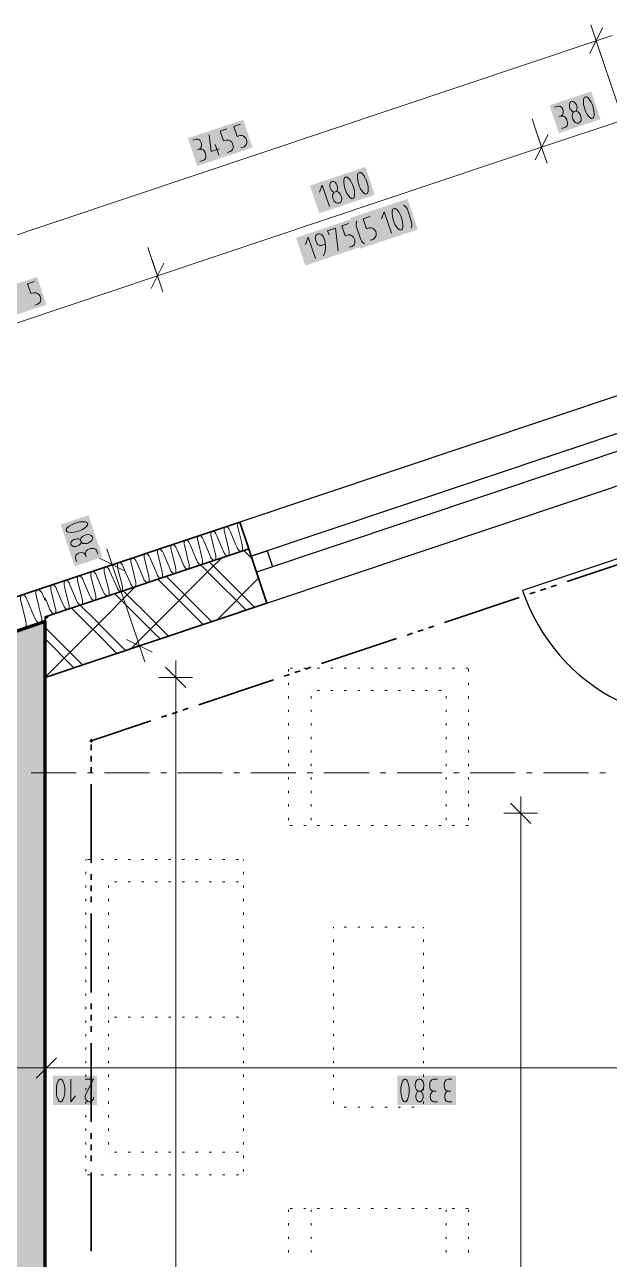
# Model space of a CAD drawing. Header units: millimetres. Extents: x 0 to 594, y 0 to 420.
# Drawn here: x 235.1 to 258.9, y 295.3 to 345.5 of the extents above; entities that cross this region are included whole.
import ezdxf

# ---------------------------------------------------------------- set-up
doc = ezdxf.new("R2010")
doc.units = ezdxf.units.MM
doc.header["$LTSCALE"] = 8
for name, color, linetype in [('PDF_Dvere', 7, 'Continuous'), ('PDF_Koty delkove', 7, 'Continuous'), ('PDF_Nabytek', 7, 'Continuous'), ('PDF_Okna', 7, 'Continuous'), ('PDF_Osy hlavni', 7, 'Continuous'), ('PDF_Pozarni useky', 7, 'Continuous'), ('PDF_Steny obvodove nosne', 7, 'Continuous'), ('PDF_Steny sendvic', 7, 'Continuous'), ('PDF_Zatepleni', 7, 'Continuous')]:
    doc.layers.add(name, color=color, linetype=linetype)

msp = doc.modelspace()

# ---------------------------------------------------------------- linework, layer by layer
at = {"layer": 'PDF_Dvere', "lineweight": 25}
msp.add_lwpolyline([(262.755, 325.01), (255.373, 322.539, 0.414214), (265.226, 317.628)], format="xyb", dxfattribs=at)
at = {"layer": 'PDF_Koty delkove', "lineweight": 18}
for points in [[(258.15, 345.548), (258.369, 344.897), (258.587, 344.245)], [(258.629, 345.418), (258.109, 344.375)], [(259.02, 345.115), (258.369, 344.897), (259.241, 342.291)], [(258.369, 344.897), (228.355, 334.85)], [(258.255, 342.142), (258.197, 342.316), (258.157, 342.398), (258.1, 342.492), (258.036, 342.567), (257.97, 342.61), (257.942, 342.616), (257.896, 342.6), (257.877, 342.578), (257.851, 342.505), (257.845, 342.406), (257.855, 342.297), (257.872, 342.207), (257.93, 342.033), (257.971, 341.95), (258.029, 341.857), (258.093, 341.781), (258.158, 341.739)], [(256.666, 342.189), (256.806, 342.235), (256.857, 342.237), (256.913, 342.223), (256.951, 342.187), (257.003, 342.109), (257.022, 342.051), (257.028, 341.956), (257.001, 341.882), (256.941, 341.83), (256.849, 341.799)], [(257.545, 342.032), (257.563, 342.055), (257.583, 342.11), (257.587, 342.175), (257.579, 342.237), (257.559, 342.295), (257.528, 342.349), (257.486, 342.399), (257.425, 342.427), (257.385, 342.429), (257.339, 342.414), (257.309, 342.388), (257.277, 342.329), (257.274, 342.263), (257.281, 342.202), (257.301, 342.144), (257.332, 342.09), (257.374, 342.04), (257.423, 342.008), (257.451, 342.001), (257.433, 341.979), (257.401, 341.92), (257.39, 341.836), (257.403, 341.76), (257.422, 341.702), (257.458, 341.634), (257.517, 341.572), (257.579, 341.544), (257.63, 341.545), (257.676, 341.561), (257.718, 341.591), (257.75, 341.65), (257.76, 341.734), (257.747, 341.811)], [(257.747, 341.811), (257.728, 341.869), (257.692, 341.937), (257.634, 341.998), (257.572, 342.025), (257.545, 342.032), (257.451, 342.001)], [(258.158, 341.739), (258.187, 341.732), (258.233, 341.747), (258.252, 341.77), (258.278, 341.843), (258.284, 341.942), (258.273, 342.051), (258.255, 342.142)], [(259.448, 341.671), (256.148, 340.566), (254.753, 340.1), (254.193, 339.912), (240.515, 335.333), (229.435, 331.625)], [(256.148, 340.566), (256.101, 340.705), (256.089, 340.743), (256.046, 340.87), (255.942, 341.18), (255.76, 341.724)], [(256.957, 341.32), (257.119, 341.374), (257.167, 341.423), (257.199, 341.482), (257.198, 341.562), (257.191, 341.624), (257.171, 341.682), (257.135, 341.75), (257.093, 341.8), (257.032, 341.828), (256.941, 341.83)], [(243.023, 340.501), (242.698, 340.392), (242.625, 341.075)], [(243.344, 341.316), (243.065, 341.223), (243.201, 340.818), (243.317, 340.857), (243.408, 340.855), (243.469, 340.827), (243.539, 340.77), (243.57, 340.717), (243.589, 340.658), (243.597, 340.596), (243.593, 340.531), (243.573, 340.476), (243.537, 340.431), (243.472, 340.393), (243.356, 340.354)], [(256.408, 341.088), (255.888, 340.045)], [(255.93, 341.218), (256.148, 340.566), (256.366, 339.915)], [(241.952, 340.85), (242.091, 340.897), (242.142, 340.898), (242.198, 340.884), (242.236, 340.849), (242.288, 340.77), (242.308, 340.712), (242.314, 340.618), (242.286, 340.544), (242.226, 340.492), (242.134, 340.461)], [(242.243, 339.982), (242.405, 340.036), (242.453, 340.085), (242.485, 340.144), (242.483, 340.224), (242.476, 340.286), (242.456, 340.344), (242.42, 340.412), (242.378, 340.462), (242.317, 340.49), (242.226, 340.492)], [(243.008, 340.238), (242.863, 340.672)], [(247.513, 338.159), (247.223, 339.027), (247.115, 338.734)], [(247.706, 338.739), (247.678, 338.746), (247.629, 338.778), (247.587, 338.828), (247.555, 338.882), (247.536, 338.94), (247.529, 339.001), (247.532, 339.067), (247.564, 339.126), (247.594, 339.152), (247.64, 339.167), (247.68, 339.165), (247.741, 339.137), (247.783, 339.087), (247.814, 339.033), (247.834, 338.975), (247.841, 338.913), (247.838, 338.848), (247.817, 338.793), (247.799, 338.77)], [(248.412, 339.136), (248.355, 339.23), (248.291, 339.305), (248.225, 339.348), (248.197, 339.354), (248.151, 339.338), (248.132, 339.316), (248.106, 339.243), (248.1, 339.144), (248.11, 339.035), (248.127, 338.945), (248.185, 338.771), (248.226, 338.688), (248.284, 338.595), (248.348, 338.519), (248.413, 338.477), (248.442, 338.47), (248.488, 338.485), (248.506, 338.508), (248.533, 338.581), (248.539, 338.68), (248.528, 338.789), (248.51, 338.88)], [(248.51, 338.88), (248.452, 339.054), (248.412, 339.136)], [(250.034, 337.071), (249.743, 337.94), (249.636, 337.647)], [(250.531, 338.203), (250.564, 338.182), (250.618, 338.136), (250.67, 338.057), (250.721, 337.945), (250.817, 337.656), (250.854, 337.507), (250.872, 337.416), (250.868, 337.35), (250.841, 337.277)], [(248.299, 337.456), (248.021, 337.363), (248.157, 336.958), (248.273, 336.997), (248.363, 336.995), (248.424, 336.967), (248.494, 336.91), (248.525, 336.857), (248.545, 336.799), (248.552, 336.736), (248.549, 336.671), (248.528, 336.616), (248.492, 336.571), (248.428, 336.533), (248.312, 336.495)], [(248.942, 336.642), (248.876, 336.683), (248.834, 336.734), (248.793, 336.817), (248.732, 336.958), (248.636, 337.247), (248.608, 337.367), (248.603, 337.461), (248.619, 337.531), (248.632, 337.568)], [(247.358, 336.498), (247.336, 336.716), (247.268, 336.919), (247.237, 336.972), (247.2, 337.008), (247.167, 337.029), (247.122, 337.047), (247.071, 337.045), (247.025, 337.03), (246.983, 337), (246.959, 336.959), (246.945, 336.923), (246.936, 336.871), (246.944, 336.81), (246.983, 336.694), (247.014, 336.64), (247.057, 336.59), (247.129, 336.566), (247.18, 336.567), (247.342, 336.621)], [(247.499, 336.996), (247.442, 337.169), (247.766, 337.278), (247.872, 336.347)], [(240.515, 335.333), (240.413, 335.637), (240.127, 336.491)], [(246.945, 336.037), (246.654, 336.906), (246.547, 336.613)], [(247.27, 336.146), (247.337, 336.33), (247.358, 336.498)], [(240.297, 335.985), (240.515, 335.333), (240.733, 334.682)], [(240.775, 335.855), (240.255, 334.812)], [(235.513, 335.108), (235.235, 335.015), (235.37, 334.61), (235.487, 334.649), (235.577, 334.647), (235.638, 334.619), (235.708, 334.562), (235.739, 334.509), (235.759, 334.45), (235.767, 334.388), (235.763, 334.323), (235.743, 334.268), (235.707, 334.223), (235.642, 334.185), (235.526, 334.146)], [(237.415, 324.502), (237.408, 324.474), (237.377, 324.425), (237.327, 324.383), (237.273, 324.352), (237.214, 324.332), (237.153, 324.325), (237.087, 324.328), (237.028, 324.36), (237.003, 324.391), (236.987, 324.437), (236.99, 324.476), (237.017, 324.537), (237.068, 324.58), (237.121, 324.611), (237.18, 324.63), (237.242, 324.638), (237.307, 324.634), (237.362, 324.614), (237.384, 324.596)], [(238.462, 324.236), (238.68, 323.585), (241.286, 324.457)], [(237.228, 323.718), (237.181, 323.857), (237.18, 323.908), (237.194, 323.964), (237.229, 324.002), (237.308, 324.054), (237.366, 324.073), (237.46, 324.079), (237.534, 324.052), (237.586, 323.992), (237.617, 323.9)], [(238.097, 324.008), (238.042, 324.17), (237.993, 324.218), (237.934, 324.25), (237.855, 324.249), (237.792, 324.242), (237.734, 324.222), (237.666, 324.186), (237.616, 324.144), (237.589, 324.083), (237.586, 323.992)], [(239.331, 323.803), (238.68, 323.585), (238.029, 323.367)], [(239.202, 323.325), (238.158, 323.845)], [(239.785, 320.285), (238.68, 323.585)], [(240.003, 319.633), (239.785, 320.285), (242.39, 321.157)], [(240.436, 320.503), (239.785, 320.285), (239.133, 320.067)], [(240.306, 320.025), (239.263, 320.545)], [(241.671, 318.588), (240.847, 319.412)], [(241.259, 319), (241.259, 319.687)], [(241.946, 319), (241.259, 319), (240.572, 319)], [(241.259, 236.313), (241.259, 238.648), (241.259, 238.85), (241.259, 240.044), (241.259, 246.25), (241.259, 247.67), (241.259, 256.371), (241.259, 257.744), (241.259, 259.072), (241.259, 319)], [(255.706, 313.063), (254.882, 313.888)], [(255.294, 313.476), (255.294, 314.162)], [(255.981, 313.476), (255.294, 313.476), (254.607, 313.476)], [(255.294, 236.313), (255.294, 238.786), (255.294, 240.834), (255.294, 241.367), (255.294, 256.371), (255.294, 257.744), (255.294, 259.072), (255.294, 313.476)], [(235.992, 303.805), (235.992, 303.118), (235.992, 302.432)], [(236.404, 303.531), (235.579, 302.706)], [(527.974, 303.118), (524.585, 303.118), (523.377, 303.118), (487.217, 303.118), (484.744, 303.118), (466.949, 303.118), (447.738, 303.118), (447.651, 303.118), (445.178, 303.118), (439.694, 303.118), (409.093, 303.118), (407.169, 303.118), (383.677, 303.118), (382.349, 303.118), (351.392, 303.118), (349.469, 303.118), (318.512, 303.118), (317.184, 303.118), (293.692, 303.118), (291.769, 303.118), (268.276, 303.118), (266.948, 303.118), (235.992, 303.118), (234.068, 303.118)], [(236.991, 302.661), (236.991, 301.745), (237.186, 301.988)], [(237.578, 302.661), (237.92, 302.661), (237.602, 302.05), (237.578, 301.988), (237.578, 301.897), (237.602, 301.836), (237.639, 301.79), (237.675, 301.759), (237.725, 301.745), (237.773, 301.745), (237.822, 301.759), (237.859, 301.79), (237.896, 301.836), (237.92, 301.927)], [(250.76, 302.293), (250.748, 302.385), (250.723, 302.492), (250.686, 302.584), (250.638, 302.645), (250.613, 302.661), (250.564, 302.661), (250.54, 302.645), (250.491, 302.584), (250.454, 302.492), (250.43, 302.385), (250.418, 302.293)], [(250.418, 302.293), (250.418, 302.11), (250.43, 302.019), (250.454, 301.912), (250.491, 301.821), (250.54, 301.759), (250.564, 301.745), (250.613, 301.745), (250.638, 301.759), (250.686, 301.821), (250.723, 301.912), (250.748, 302.019), (250.76, 302.11), (250.76, 302.293)], [(251.017, 302.309), (251.053, 302.233), (251.102, 302.187), (251.127, 302.171), (251.225, 302.171), (251.249, 302.187), (251.298, 302.233), (251.335, 302.309), (251.348, 302.385), (251.348, 302.446), (251.335, 302.522), (251.298, 302.599), (251.249, 302.645), (251.2, 302.661), (251.152, 302.661), (251.102, 302.645), (251.053, 302.599), (251.017, 302.522), (251.005, 302.446)], [(251.005, 302.446), (251.005, 302.385), (251.017, 302.309)], [(251.91, 302.661), (251.739, 302.661), (251.678, 302.629), (251.629, 302.584), (251.604, 302.508), (251.592, 302.446), (251.592, 302.385), (251.604, 302.309), (251.629, 302.248), (251.678, 302.203), (251.763, 302.171)], [(252.497, 302.661), (252.326, 302.661), (252.265, 302.629), (252.216, 302.584), (252.191, 302.508), (252.179, 302.446), (252.179, 302.385), (252.191, 302.309), (252.216, 302.248), (252.265, 302.203), (252.35, 302.171)], [(251.225, 302.171), (251.249, 302.156), (251.286, 302.11), (251.31, 302.05), (251.323, 301.988), (251.323, 301.927), (251.31, 301.866), (251.286, 301.805), (251.237, 301.759), (251.2, 301.745), (251.152, 301.745), (251.115, 301.759), (251.066, 301.805), (251.041, 301.866), (251.029, 301.927), (251.029, 301.988), (251.041, 302.05), (251.066, 302.11), (251.102, 302.156), (251.127, 302.171)], [(251.91, 301.745), (251.763, 301.745), (251.714, 301.759), (251.665, 301.79), (251.64, 301.836), (251.616, 301.927), (251.616, 301.988), (251.64, 302.08), (251.69, 302.141), (251.763, 302.171), (251.861, 302.171)], [(252.497, 301.745), (252.35, 301.745), (252.301, 301.759), (252.252, 301.79), (252.227, 301.836), (252.203, 301.927), (252.203, 301.988), (252.227, 302.08), (252.277, 302.141), (252.35, 302.171), (252.448, 302.171)]]:
    msp.add_lwpolyline(points, dxfattribs=at)
for points in [[(243.9, 341.502), (243.622, 341.409), (243.758, 341.005), (243.874, 341.043, -1.034149), (243.913, 340.541)], [(249.165, 337.746), (248.887, 337.653), (249.022, 337.248), (249.138, 337.287), (249.229, 337.284), (249.29, 337.257, -0.752506), (249.177, 336.784)]]:
    msp.add_lwpolyline(points, format="xyb", dxfattribs=at)
for points in [[(249.067, 339.066), (249.009, 339.24), (248.968, 339.322), (248.911, 339.416), (248.847, 339.491), (248.782, 339.534), (248.754, 339.54), (248.708, 339.525), (248.689, 339.503), (248.662, 339.429), (248.657, 339.331), (248.667, 339.221), (248.684, 339.131), (248.742, 338.958), (248.783, 338.875), (248.841, 338.781), (248.904, 338.706), (248.97, 338.663), (248.998, 338.656), (249.044, 338.671), (249.063, 338.694), (249.09, 338.768), (249.095, 338.866), (249.084, 338.975)], [(248.002, 338.549), (247.983, 338.607), (247.947, 338.675), (247.888, 338.736), (247.827, 338.763), (247.799, 338.77), (247.706, 338.739), (247.688, 338.717), (247.656, 338.658), (247.645, 338.574), (247.658, 338.498), (247.677, 338.44), (247.713, 338.372), (247.772, 338.31), (247.833, 338.283), (247.885, 338.283), (247.931, 338.299), (247.973, 338.329), (248.005, 338.388), (248.014, 338.473)], [(250.473, 337.605), (250.415, 337.779), (250.375, 337.861), (250.318, 337.955), (250.254, 338.03), (250.189, 338.073), (250.16, 338.079), (250.114, 338.064), (250.095, 338.042), (250.069, 337.968), (250.063, 337.87), (250.074, 337.76), (250.091, 337.67), (250.149, 337.497), (250.19, 337.414), (250.247, 337.32), (250.311, 337.245), (250.377, 337.202), (250.405, 337.195), (250.451, 337.211), (250.47, 337.233), (250.496, 337.307), (250.502, 337.405), (250.491, 337.515)], [(237.275, 325.307), (237.101, 325.248), (237.019, 325.208), (236.925, 325.151), (236.85, 325.087), (236.807, 325.022), (236.801, 324.993), (236.816, 324.947), (236.838, 324.928), (236.912, 324.902), (237.01, 324.896), (237.12, 324.906), (237.21, 324.923), (237.383, 324.982), (237.466, 325.022), (237.56, 325.08), (237.635, 325.144), (237.678, 325.209), (237.685, 325.238), (237.67, 325.284), (237.647, 325.303), (237.573, 325.329), (237.475, 325.335), (237.365, 325.324)], [(237.606, 324.798), (237.548, 324.779), (237.48, 324.743), (237.419, 324.685), (237.391, 324.624), (237.384, 324.596), (237.415, 324.502), (237.438, 324.484), (237.497, 324.452), (237.581, 324.442), (237.657, 324.454), (237.715, 324.473), (237.783, 324.509), (237.844, 324.569), (237.872, 324.63), (237.871, 324.681), (237.856, 324.727), (237.826, 324.769), (237.766, 324.801), (237.682, 324.811)], [(236.404, 302.293), (236.404, 302.11), (236.416, 302.019), (236.44, 301.912), (236.477, 301.821), (236.525, 301.759), (236.55, 301.745), (236.599, 301.745), (236.624, 301.759), (236.672, 301.821), (236.709, 301.912), (236.734, 302.019), (236.746, 302.11), (236.746, 302.293), (236.734, 302.385), (236.709, 302.492), (236.672, 302.584), (236.624, 302.645), (236.599, 302.661), (236.55, 302.661), (236.525, 302.645), (236.477, 302.584), (236.44, 302.492), (236.416, 302.385)]]:
    msp.add_lwpolyline(points, close=True, dxfattribs=at)
at = {"layer": 'PDF_Koty delkove', "color": 7, "lineweight": 18, "true_color": 0xffffff, "transparency": 33554559}
for points in [[(256.847, 341.138), (258.546, 341.707), (256.469, 342.267), (258.168, 342.836)], [(242.132, 339.8), (244.388, 340.555), (241.754, 340.929), (244.01, 341.684)], [(247.102, 337.876), (249.357, 338.631), (246.724, 339.005), (248.979, 339.76)], [(248.762, 336.436), (251.107, 337.221), (248.346, 337.681), (250.691, 338.466)], [(246.534, 335.755), (248.786, 336.509), (246.156, 336.884), (248.408, 337.638)], [(233.745, 333.405), (236.001, 334.16), (233.367, 334.535), (235.623, 335.29)], [(238.278, 323.898), (237.71, 325.597), (237.149, 323.52), (236.581, 325.219)], [(238.058, 302.798), (236.266, 302.798), (238.058, 301.607), (236.266, 301.607)], [(252.659, 302.798), (250.281, 302.798), (252.659, 301.607), (250.281, 301.607)]]:
    msp.add_solid(points, dxfattribs=at)
at = {"layer": 'PDF_Nabytek', "lineweight": 13}
for points in [[(245.851, 319.383), (245.851, 319.383)], [(245.851, 319.383), (245.851, 319.383)], [(246.01, 319.383), (245.918, 319.383)], [(246.559, 319.383), (246.467, 319.383)], [(247.109, 319.383), (247.017, 319.383)], [(247.658, 319.383), (247.567, 319.383)], [(248.208, 319.383), (248.116, 319.383)], [(248.757, 319.383), (248.666, 319.383)], [(249.307, 319.383), (249.215, 319.383)], [(249.856, 319.383), (249.765, 319.383)], [(250.406, 319.383), (250.314, 319.383)], [(250.955, 319.383), (250.864, 319.383)], [(251.505, 319.383), (251.413, 319.383)], [(252.054, 319.383), (251.963, 319.383)], [(252.604, 319.383), (252.512, 319.383)], [(253.153, 319.383), (253.062, 319.383)], [(253.178, 319.383), (253.178, 319.383)], [(253.178, 319.383), (253.178, 319.383)], [(245.851, 319.243), (245.851, 319.335)], [(253.178, 319.243), (253.178, 319.335)], [(245.851, 318.694), (245.851, 318.785)], [(246.767, 318.467), (246.767, 318.467)], [(246.767, 318.467), (246.767, 318.467)], [(247.109, 318.467), (247.017, 318.467)], [(247.658, 318.467), (247.567, 318.467)], [(248.208, 318.467), (248.116, 318.467)], [(248.757, 318.467), (248.666, 318.467)], [(249.307, 318.467), (249.215, 318.467)], [(249.856, 318.467), (249.765, 318.467)], [(250.406, 318.467), (250.314, 318.467)], [(250.955, 318.467), (250.864, 318.467)], [(251.505, 318.467), (251.413, 318.467)], [(252.054, 318.467), (251.963, 318.467)], [(252.262, 318.467), (252.262, 318.467)], [(252.262, 318.467), (252.262, 318.467)], [(253.178, 318.694), (253.178, 318.785)], [(245.851, 318.144), (245.851, 318.236)], [(246.767, 318.144), (246.767, 318.236)], [(252.262, 318.144), (252.262, 318.236)], [(253.178, 318.144), (253.178, 318.236)], [(245.851, 317.595), (245.851, 317.686)], [(246.767, 317.595), (246.767, 317.686)], [(252.262, 317.595), (252.262, 317.686)], [(253.178, 317.595), (253.178, 317.686)], [(245.851, 317.045), (245.851, 317.137)], [(246.767, 317.045), (246.767, 317.137)], [(252.262, 317.045), (252.262, 317.137)], [(253.178, 317.045), (253.178, 317.137)], [(245.851, 316.496), (245.851, 316.587)], [(246.767, 316.496), (246.767, 316.587)], [(252.262, 316.496), (252.262, 316.587)], [(253.178, 316.496), (253.178, 316.587)], [(245.851, 315.946), (245.851, 316.038)], [(246.767, 315.946), (246.767, 316.038)], [(252.262, 315.946), (252.262, 316.038)], [(253.178, 315.946), (253.178, 316.038)], [(245.851, 315.397), (245.851, 315.488)], [(246.767, 315.397), (246.767, 315.488)], [(252.262, 315.397), (252.262, 315.488)], [(253.178, 315.397), (253.178, 315.488)], [(245.851, 314.847), (245.851, 314.939)], [(246.767, 314.847), (246.767, 314.939)], [(252.262, 314.847), (252.262, 314.939)], [(253.178, 314.847), (253.178, 314.939)], [(245.851, 314.298), (245.851, 314.389)], [(246.767, 314.298), (246.767, 314.389)], [(252.262, 314.298), (252.262, 314.389)], [(253.178, 314.298), (253.178, 314.389)], [(245.851, 313.748), (245.851, 313.84)], [(246.767, 313.748), (246.767, 313.84)], [(252.262, 313.748), (252.262, 313.84)], [(253.178, 313.748), (253.178, 313.84)], [(245.851, 313.199), (245.851, 313.29)], [(245.851, 312.972), (245.851, 312.972)], [(245.851, 312.972), (245.851, 312.972)], [(246.01, 312.972), (245.918, 312.972)], [(246.559, 312.972), (246.467, 312.972)], [(246.767, 313.199), (246.767, 313.29)], [(246.767, 312.972), (246.767, 312.972)], [(247.109, 312.972), (247.017, 312.972)], [(247.658, 312.972), (247.567, 312.972)], [(248.208, 312.972), (248.116, 312.972)], [(248.757, 312.972), (248.666, 312.972)], [(249.307, 312.972), (249.215, 312.972)], [(249.856, 312.972), (249.765, 312.972)], [(250.406, 312.972), (250.314, 312.972)], [(250.955, 312.972), (250.864, 312.972)], [(251.505, 312.972), (251.413, 312.972)], [(252.054, 312.972), (251.963, 312.972)], [(252.262, 313.199), (252.262, 313.29)], [(252.262, 312.972), (252.262, 312.972)], [(252.604, 312.972), (252.512, 312.972)], [(253.153, 312.972), (253.062, 312.972)], [(253.178, 313.199), (253.178, 313.29)], [(253.178, 312.972), (253.178, 312.972)], [(253.178, 312.972), (253.178, 312.972)], [(237.608, 311.55), (237.608, 311.598)], [(237.608, 311.598), (237.608, 311.598)], [(237.608, 311.598), (237.608, 311.598)], [(237.767, 311.598), (237.675, 311.598)], [(238.316, 311.598), (238.225, 311.598)], [(238.866, 311.598), (238.774, 311.598)], [(239.415, 311.598), (239.324, 311.598)], [(239.965, 311.598), (239.873, 311.598)], [(240.514, 311.598), (240.423, 311.598)], [(241.064, 311.598), (240.972, 311.598)], [(241.613, 311.598), (241.522, 311.598)], [(242.163, 311.598), (242.071, 311.598)], [(242.712, 311.598), (242.621, 311.598)], [(243.262, 311.598), (243.17, 311.598)], [(243.811, 311.598), (243.72, 311.598)], [(244.019, 311.55), (244.019, 311.598)], [(244.019, 311.598), (244.019, 311.598)], [(244.019, 311.598), (244.019, 311.598)], [(237.608, 311.001), (237.608, 311.092)], [(244.019, 311.001), (244.019, 311.092)], [(237.608, 310.451), (237.608, 310.543)], [(238.524, 310.682), (238.524, 310.682)], [(238.524, 310.682), (238.524, 310.682)], [(238.524, 310.451), (238.524, 310.543)], [(238.866, 310.682), (238.774, 310.682)], [(239.415, 310.682), (239.324, 310.682)], [(239.965, 310.682), (239.873, 310.682)], [(240.514, 310.682), (240.423, 310.682)], [(241.064, 310.682), (240.972, 310.682)], [(241.613, 310.682), (241.522, 310.682)], [(242.163, 310.682), (242.071, 310.682)], [(242.712, 310.682), (242.621, 310.682)], [(243.262, 310.682), (243.17, 310.682)], [(243.811, 310.682), (243.72, 310.682)], [(244.019, 310.682), (244.019, 310.682)], [(244.019, 310.451), (244.019, 310.543)], [(237.608, 309.901), (237.608, 309.993)], [(238.524, 309.901), (238.524, 309.993)], [(244.019, 309.901), (244.019, 309.993)], [(237.608, 309.352), (237.608, 309.444)], [(238.524, 309.352), (238.524, 309.444)], [(244.019, 309.352), (244.019, 309.444)], [(237.608, 308.802), (237.608, 308.894)], [(238.524, 308.802), (238.524, 308.894)], [(244.019, 308.802), (244.019, 308.894)], [(247.683, 308.85), (247.683, 308.85)], [(247.683, 308.802), (247.683, 308.85)], [(247.683, 308.85), (247.683, 308.85)], [(248.208, 308.85), (248.116, 308.85)], [(248.757, 308.85), (248.666, 308.85)], [(249.307, 308.85), (249.215, 308.85)], [(249.856, 308.85), (249.765, 308.85)], [(250.406, 308.85), (250.314, 308.85)], [(250.955, 308.85), (250.864, 308.85)], [(251.346, 308.85), (251.346, 308.85)], [(251.346, 308.802), (251.346, 308.85)], [(251.346, 308.85), (251.346, 308.85)], [(237.608, 308.253), (237.608, 308.344)], [(238.524, 308.253), (238.524, 308.344)], [(244.019, 308.253), (244.019, 308.344)], [(247.683, 308.253), (247.683, 308.344)], [(251.346, 308.253), (251.346, 308.344)], [(237.608, 307.703), (237.608, 307.795)], [(238.524, 307.703), (238.524, 307.795)], [(244.019, 307.703), (244.019, 307.795)], [(247.683, 307.703), (247.683, 307.795)], [(251.346, 307.703), (251.346, 307.795)], [(237.608, 307.154), (237.608, 307.245)], [(238.524, 307.154), (238.524, 307.245)], [(244.019, 307.154), (244.019, 307.245)], [(247.683, 307.154), (247.683, 307.245)], [(251.346, 307.154), (251.346, 307.245)], [(237.608, 306.604), (237.608, 306.696)], [(238.524, 306.604), (238.524, 306.696)], [(244.019, 306.604), (244.019, 306.696)], [(247.683, 306.604), (247.683, 306.696)], [(251.346, 306.604), (251.346, 306.696)], [(237.608, 306.055), (237.608, 306.146)], [(238.524, 306.055), (238.524, 306.146)], [(244.019, 306.055), (244.019, 306.146)], [(247.683, 306.055), (247.683, 306.146)], [(251.346, 306.055), (251.346, 306.146)], [(237.608, 305.505), (237.608, 305.597)], [(238.524, 305.505), (238.524, 305.597)], [(244.019, 305.505), (244.019, 305.597)], [(247.683, 305.505), (247.683, 305.597)], [(251.346, 305.505), (251.346, 305.597)], [(237.608, 304.956), (237.608, 305.047)], [(238.524, 305.187), (238.524, 305.187)], [(238.524, 304.956), (238.524, 305.047)], [(238.866, 305.187), (238.774, 305.187)], [(239.415, 305.187), (239.324, 305.187)], [(239.965, 305.187), (239.873, 305.187)], [(240.514, 305.187), (240.423, 305.187)], [(241.064, 305.187), (240.972, 305.187)], [(241.613, 305.187), (241.522, 305.187)], [(242.163, 305.187), (242.071, 305.187)], [(242.712, 305.187), (242.621, 305.187)], [(243.262, 305.187), (243.17, 305.187)], [(243.811, 305.187), (243.72, 305.187)], [(244.019, 305.187), (244.019, 305.187)], [(244.019, 304.956), (244.019, 305.047)], [(247.683, 304.956), (247.683, 305.047)], [(251.346, 304.956), (251.346, 305.047)], [(237.608, 304.406), (237.608, 304.498)], [(238.524, 304.406), (238.524, 304.498)], [(244.019, 304.406), (244.019, 304.498)], [(247.683, 304.406), (247.683, 304.498)], [(251.346, 304.406), (251.346, 304.498)], [(237.608, 303.857), (237.608, 303.948)], [(238.524, 303.857), (238.524, 303.948)], [(244.019, 303.857), (244.019, 303.948)], [(247.683, 303.857), (247.683, 303.948)], [(251.346, 303.857), (251.346, 303.948)], [(237.608, 303.307), (237.608, 303.399)], [(238.524, 303.307), (238.524, 303.399)], [(244.019, 303.307), (244.019, 303.399)], [(247.683, 303.307), (247.683, 303.399)], [(251.346, 303.307), (251.346, 303.399)], [(237.608, 302.758), (237.608, 302.849)], [(238.524, 302.758), (238.524, 302.849)], [(244.019, 302.758), (244.019, 302.849)], [(247.683, 302.758), (247.683, 302.849)], [(251.346, 302.758), (251.346, 302.849)], [(237.608, 302.208), (237.608, 302.3)], [(238.524, 302.208), (238.524, 302.3)], [(244.019, 302.208), (244.019, 302.3)], [(247.683, 302.208), (247.683, 302.3)], [(251.346, 302.208), (251.346, 302.3)], [(237.608, 301.659), (237.608, 301.75)], [(238.524, 301.659), (238.524, 301.75)], [(244.019, 301.659), (244.019, 301.75)], [(247.683, 301.659), (247.683, 301.75)], [(247.683, 301.523), (247.683, 301.523)], [(247.683, 301.523), (247.683, 301.523)], [(248.208, 301.523), (248.116, 301.523)], [(248.757, 301.523), (248.666, 301.523)], [(249.307, 301.523), (249.215, 301.523)], [(249.856, 301.523), (249.765, 301.523)], [(250.406, 301.523), (250.314, 301.523)], [(250.955, 301.523), (250.864, 301.523)], [(251.346, 301.659), (251.346, 301.75)], [(251.346, 301.523), (251.346, 301.523)], [(251.346, 301.523), (251.346, 301.523)], [(237.608, 301.109), (237.608, 301.201)], [(238.524, 301.109), (238.524, 301.201)], [(244.019, 301.109), (244.019, 301.201)], [(237.608, 300.56), (237.608, 300.651)], [(238.524, 300.56), (238.524, 300.651)], [(244.019, 300.56), (244.019, 300.651)], [(237.608, 300.01), (237.608, 300.102)], [(238.524, 300.01), (238.524, 300.102)], [(244.019, 300.01), (244.019, 300.102)], [(237.608, 299.46), (237.608, 299.552)], [(238.524, 299.692), (238.524, 299.692)], [(238.524, 299.692), (238.524, 299.692)], [(238.866, 299.692), (238.774, 299.692)], [(239.415, 299.692), (239.324, 299.692)], [(239.965, 299.692), (239.873, 299.692)], [(240.514, 299.692), (240.423, 299.692)], [(241.064, 299.692), (240.972, 299.692)], [(241.613, 299.692), (241.522, 299.692)], [(242.163, 299.692), (242.071, 299.692)], [(242.712, 299.692), (242.621, 299.692)], [(243.262, 299.692), (243.17, 299.692)], [(243.811, 299.692), (243.72, 299.692)], [(244.019, 299.692), (244.019, 299.692)], [(244.019, 299.46), (244.019, 299.552)], [(237.608, 298.911), (237.608, 299.003)], [(237.608, 298.776), (237.608, 298.776)], [(237.608, 298.776), (237.608, 298.776)], [(237.767, 298.776), (237.675, 298.776)], [(238.316, 298.776), (238.225, 298.776)], [(238.866, 298.776), (238.774, 298.776)], [(239.415, 298.776), (239.324, 298.776)], [(239.965, 298.776), (239.873, 298.776)], [(240.514, 298.776), (240.423, 298.776)], [(241.064, 298.776), (240.972, 298.776)], [(241.613, 298.776), (241.522, 298.776)], [(242.163, 298.776), (242.071, 298.776)], [(242.712, 298.776), (242.621, 298.776)], [(243.262, 298.776), (243.17, 298.776)], [(243.811, 298.776), (243.72, 298.776)], [(244.019, 298.911), (244.019, 299.003)], [(244.019, 298.776), (244.019, 298.776)], [(244.019, 298.776), (244.019, 298.776)], [(245.851, 297.402), (245.851, 297.402)], [(245.851, 297.402), (245.851, 297.402)], [(245.851, 297.262), (245.851, 297.354)], [(246.01, 297.402), (245.918, 297.402)], [(246.559, 297.402), (246.467, 297.402)], [(246.767, 297.402), (246.767, 297.402)], [(246.767, 297.262), (246.767, 297.354)], [(247.109, 297.402), (247.017, 297.402)], [(247.658, 297.402), (247.567, 297.402)], [(248.208, 297.402), (248.116, 297.402)], [(248.757, 297.402), (248.666, 297.402)], [(249.307, 297.402), (249.215, 297.402)], [(249.856, 297.402), (249.765, 297.402)], [(250.406, 297.402), (250.314, 297.402)], [(250.955, 297.402), (250.864, 297.402)], [(251.505, 297.402), (251.413, 297.402)], [(252.054, 297.402), (251.963, 297.402)], [(252.262, 297.402), (252.262, 297.402)], [(252.262, 297.262), (252.262, 297.354)], [(252.604, 297.402), (252.512, 297.402)], [(253.153, 297.402), (253.062, 297.402)], [(253.178, 297.402), (253.178, 297.402)], [(253.178, 297.402), (253.178, 297.402)], [(253.178, 297.262), (253.178, 297.354)], [(245.851, 296.713), (245.851, 296.804)], [(246.767, 296.713), (246.767, 296.804)], [(252.262, 296.713), (252.262, 296.804)], [(253.178, 296.713), (253.178, 296.804)], [(245.851, 296.163), (245.851, 296.255)], [(246.767, 296.163), (246.767, 296.255)], [(252.262, 296.163), (252.262, 296.255)], [(253.178, 296.163), (253.178, 296.255)], [(245.851, 295.614), (245.851, 295.705)], [(246.767, 295.614), (246.767, 295.705)], [(252.262, 295.614), (252.262, 295.705)], [(253.178, 295.614), (253.178, 295.705)]]:
    msp.add_lwpolyline(points, dxfattribs=at)
at = {"layer": 'PDF_Okna', "lineweight": 25}
for points in [[(259.499, 330.554), (243.866, 325.321)], [(259.964, 329.164), (244.331, 323.931)], [(260.182, 328.513), (244.549, 323.28)], [(244.971, 322.021), (260.604, 327.254)]]:
    msp.add_lwpolyline(points, dxfattribs=at)
msp.add_lwpolyline([(244.331, 323.931), (244.983, 324.149), (245.201, 323.498), (244.549, 323.28)], close=True, dxfattribs=at)
at = {"layer": 'PDF_Osy hlavni', "lineweight": 18}
for points in [[(237.217, 315.124), (235.385, 315.124)], [(237.904, 315.124), (237.675, 315.124)], [(240.194, 315.124), (238.362, 315.124)], [(240.881, 315.124), (240.652, 315.124)], [(243.17, 315.124), (241.339, 315.124)], [(243.857, 315.124), (243.628, 315.124)], [(246.147, 315.124), (244.315, 315.124)], [(246.834, 315.124), (246.605, 315.124)], [(249.124, 315.124), (247.292, 315.124)], [(249.81, 315.124), (249.581, 315.124)], [(252.1, 315.124), (250.268, 315.124)], [(252.787, 315.124), (252.558, 315.124)], [(255.077, 315.124), (253.245, 315.124)], [(255.764, 315.124), (255.535, 315.124)], [(258.053, 315.124), (256.222, 315.124)], [(258.74, 315.124), (258.511, 315.124)]]:
    msp.add_lwpolyline(points, dxfattribs=at)
at = {"layer": 'PDF_Pozarni useky', "lineweight": 35}
for points in [[(257.185, 322.904), (259.832, 323.79)], [(255.665, 322.396), (255.882, 322.468)], [(256.099, 322.541), (256.317, 322.614)], [(256.534, 322.686), (256.751, 322.759)], [(252.191, 321.233), (255.231, 322.25)], [(251.105, 320.869), (251.323, 320.942)], [(251.54, 321.015), (251.757, 321.087)], [(247.197, 319.561), (250.237, 320.579)], [(250.671, 320.724), (250.888, 320.797)], [(246.546, 319.343), (246.763, 319.416)], [(242.203, 317.889), (245.243, 318.907)], [(245.677, 319.052), (245.894, 319.125)], [(246.111, 319.198), (246.329, 319.27)], [(240.683, 317.381), (240.9, 317.453)], [(241.118, 317.526), (241.335, 317.599)], [(241.552, 317.671), (241.769, 317.744)], [(237.823, 316.423), (240.249, 317.235)], [(237.823, 316.038), (237.823, 316.267)], [(237.823, 315.58), (237.823, 315.809)], [(237.823, 315.122), (237.823, 315.351)], [(237.823, 311.458), (237.823, 314.664)], [(237.823, 310.772), (237.823, 311.001)], [(237.823, 310.314), (237.823, 310.543)], [(237.823, 309.856), (237.823, 310.085)], [(237.823, 306.192), (237.823, 309.398)], [(237.823, 305.505), (237.823, 305.734)], [(237.823, 305.047), (237.823, 305.276)], [(237.823, 304.589), (237.823, 304.818)], [(237.823, 300.926), (237.823, 304.131)], [(237.823, 300.239), (237.823, 300.468)], [(237.823, 299.781), (237.823, 300.01)], [(237.823, 299.323), (237.823, 299.552)], [(237.823, 295.66), (237.823, 298.865)]]:
    msp.add_lwpolyline(points, dxfattribs=at)
at = {"layer": 'PDF_Pozarni useky', "lineweight": 35, "transparency": 33554559}
for points in [[(237.823, 316.343), (237.743, 316.423), (237.904, 316.423), (237.823, 316.504)], [(237.747, 316.398), (237.798, 316.499), (237.849, 316.347), (237.899, 316.449)]]:
    msp.add_solid(points, dxfattribs=at)
at = {"layer": 'PDF_Steny obvodove nosne', "lineweight": 70}
msp.add_lwpolyline([(234.114, 320.656), (234.114, 316.956), (234.114, 315.811), (234.114, 313.476), (234.114, 263.606), (234.114, 262.278), (234.114, 238.786), (234.114, 236.45), (235.946, 236.45), (235.946, 238.648), (235.946, 246.25), (235.946, 247.67), (235.946, 257.744), (235.946, 319), (235.946, 321.269)], close=True, dxfattribs=at)
at = {"layer": 'PDF_Steny obvodove nosne', "color": 9, "lineweight": 9, "true_color": 0xc0c0c0, "transparency": 33554559}
msp.add_solid([(234.114, 320.656), (234.114, 236.45), (235.946, 321.269), (235.946, 236.45)], dxfattribs=at)
at = {"layer": 'PDF_Steny sendvic', "lineweight": 35}
for points in [[(243.866, 325.321), (235.946, 322.67)], [(243.866, 325.321), (244.229, 324.235)], [(244.229, 324.235), (235.946, 321.463), (235.946, 321.269), (235.946, 319), (235.992, 319.015), (244.971, 322.021)], [(235.946, 321.463), (244.229, 324.235)], [(244.229, 324.235), (244.331, 323.931), (244.549, 323.28), (244.971, 322.021)]]:
    msp.add_lwpolyline(points, dxfattribs=at)
at = {"layer": 'PDF_Steny sendvic', "lineweight": 9}
for points in [[(242.747, 324.946), (242.711, 324.917), (242.692, 324.858), (242.692, 324.779), (242.712, 324.694)], [(242.929, 324.766), (242.893, 324.847), (242.846, 324.909), (242.795, 324.944), (242.749, 324.947)], [(243.289, 325.128), (243.254, 325.098), (243.235, 325.039), (243.235, 324.961), (243.254, 324.875)], [(243.419, 324.206), (243.394, 324.305), (243.254, 324.875)], [(243.472, 324.948), (243.435, 325.028), (243.388, 325.091), (243.337, 325.126), (243.292, 325.129)], [(243.472, 324.948), (243.698, 324.421), (243.743, 324.315)], [(243.832, 325.31), (243.797, 325.28), (243.778, 325.221), (243.778, 325.143), (243.797, 325.057)], [(243.962, 324.388), (243.932, 324.51), (243.797, 325.057)], [(243.87, 325.308), (243.834, 325.31)], [(241.118, 324.401), (241.083, 324.371), (241.064, 324.313), (241.064, 324.234), (241.083, 324.148)], [(241.3, 324.221), (241.264, 324.301), (241.217, 324.364), (241.166, 324.399), (241.12, 324.402)], [(241.661, 324.583), (241.626, 324.553), (241.606, 324.494), (241.606, 324.416), (241.626, 324.33)], [(241.843, 324.403), (241.807, 324.483), (241.76, 324.546), (241.709, 324.581), (241.663, 324.584)], [(241.843, 324.403), (242.098, 323.81), (242.115, 323.769), (242.151, 323.689), (242.199, 323.626), (242.25, 323.59), (242.285, 323.585)], [(242.204, 324.765), (242.169, 324.735), (242.149, 324.676), (242.149, 324.598), (242.169, 324.512)], [(242.333, 323.842), (242.32, 323.895), (242.169, 324.512)], [(242.386, 324.585), (242.35, 324.665), (242.303, 324.727), (242.252, 324.763), (242.206, 324.765)], [(242.386, 324.585), (242.631, 324.014), (242.658, 323.951), (242.694, 323.87), (242.741, 323.808), (242.793, 323.772), (242.828, 323.767)], [(242.876, 324.024), (242.857, 324.1), (242.712, 324.694)], [(242.929, 324.766), (243.164, 324.217)], [(243.937, 324.138), (243.962, 324.163), (243.981, 324.223), (243.981, 324.301), (243.962, 324.388)], [(243.962, 324.388), (243.962, 324.388)], [(240.033, 324.038), (239.997, 324.008), (239.978, 323.949), (239.978, 323.871), (239.998, 323.785)], [(240.131, 324), (240.081, 324.036), (240.034, 324.038)], [(240.215, 323.858), (240.179, 323.938), (240.131, 324)], [(240.576, 324.22), (240.54, 324.19), (240.521, 324.131), (240.521, 324.053), (240.54, 323.967)], [(240.705, 323.297), (240.54, 323.967)], [(240.758, 324.039), (240.721, 324.12), (240.674, 324.182), (240.623, 324.217), (240.577, 324.22)], [(240.758, 324.039), (241.029, 323.406)], [(241.248, 323.479), (241.246, 323.485), (241.083, 324.148)], [(241.3, 324.221), (241.564, 323.606), (241.572, 323.588)], [(241.79, 323.661), (241.783, 323.69), (241.626, 324.33)], [(242.851, 323.774), (242.876, 323.8), (242.896, 323.859), (242.896, 323.938), (242.876, 324.024)], [(242.876, 324.024), (242.876, 324.024)], [(243.164, 324.217), (243.201, 324.133)], [(243.201, 324.133), (243.237, 324.052), (243.284, 323.989), (243.335, 323.954), (243.371, 323.949)], [(243.394, 323.956), (243.419, 323.982), (243.438, 324.041), (243.438, 324.12), (243.419, 324.206)], [(243.419, 324.206), (243.419, 324.206)], [(243.654, 324.043), (243.653, 324.042)], [(243.655, 324.043), (243.654, 324.043)], [(243.743, 324.315), (243.78, 324.234), (243.827, 324.171), (243.878, 324.136), (243.914, 324.13)], [(244.366, 323.826), (244.025, 324.167)], [(244.197, 324.225), (244.196, 324.224)], [(244.198, 324.225), (244.197, 324.225)], [(238.405, 323.493), (238.369, 323.463), (238.35, 323.404), (238.35, 323.326), (238.369, 323.24)], [(238.586, 323.312), (238.55, 323.393), (238.503, 323.455), (238.452, 323.491), (238.405, 323.493)], [(238.947, 323.675), (238.912, 323.644), (238.892, 323.586), (238.892, 323.507), (238.912, 323.421)], [(239.076, 322.752), (238.912, 323.421)], [(239.129, 323.494), (239.093, 323.574), (239.046, 323.637), (238.995, 323.672), (238.948, 323.675)], [(239.129, 323.494), (239.401, 322.861)], [(239.431, 320.166), (240.342, 321.077), (242.678, 323.413), (243.133, 323.868)], [(239.49, 323.856), (239.455, 323.826), (239.435, 323.767), (239.435, 323.689)], [(239.435, 323.689), (239.455, 323.603)], [(239.619, 322.934), (239.455, 323.603)], [(239.672, 323.676), (239.636, 323.756), (239.589, 323.819), (239.538, 323.854), (239.491, 323.857)], [(239.672, 323.676), (239.944, 323.042)], [(240.162, 323.116), (239.998, 323.785)], [(240.215, 323.858), (240.487, 323.224)], [(241.029, 323.406), (241.031, 323.403), (241.066, 323.325), (241.113, 323.262), (241.164, 323.227), (241.2, 323.222)], [(241.248, 323.479), (241.248, 323.479)], [(241.248, 323.255), (241.267, 323.314), (241.267, 323.393), (241.248, 323.479)], [(241.572, 323.588), (241.608, 323.507), (241.656, 323.444), (241.707, 323.409)], [(241.707, 323.409), (241.742, 323.403)], [(241.765, 323.411), (241.79, 323.437), (241.81, 323.496), (241.81, 323.574), (241.79, 323.661)], [(241.79, 323.661), (241.79, 323.661)], [(242.026, 323.498), (242.025, 323.498)], [(242.025, 323.498), (242.025, 323.497)], [(242.444, 323.413), (242.275, 323.581)], [(242.308, 323.593), (242.333, 323.618), (242.353, 323.677), (242.353, 323.756), (242.333, 323.842)], [(242.333, 323.842), (242.333, 323.842)], [(242.678, 323.179), (242.444, 323.413)], [(242.569, 323.68), (242.568, 323.68), (242.567, 323.679)], [(242.911, 323.413), (242.678, 323.646), (242.625, 323.698)], [(244.471, 321.853), (242.911, 323.413)], [(243.111, 323.861), (243.11, 323.861)], [(243.112, 323.861), (243.111, 323.861)], [(236.776, 322.948), (236.741, 322.918), (236.721, 322.859), (236.721, 322.78), (236.741, 322.695)], [(236.958, 322.767), (236.922, 322.848), (236.875, 322.91), (236.824, 322.945), (236.777, 322.948)], [(237.319, 323.13), (237.283, 323.099), (237.264, 323.04), (237.264, 322.962), (237.284, 322.876)], [(237.423, 321.957), (237.448, 321.983), (237.468, 322.042), (237.468, 322.043), (237.467, 322.121), (237.448, 322.207), (237.284, 322.876)], [(237.501, 322.949), (237.465, 323.029), (237.417, 323.092), (237.366, 323.127), (237.32, 323.13)], [(237.501, 322.949), (237.772, 322.316)], [(237.862, 323.311), (237.826, 323.281), (237.807, 323.222), (237.807, 323.144), (237.826, 323.058)], [(237.991, 322.389), (237.826, 323.058)], [(238.043, 323.131), (238.007, 323.211), (237.96, 323.274), (237.909, 323.309), (237.863, 323.311)], [(238.043, 323.131), (238.315, 322.497)], [(238.508, 322.321), (238.534, 322.346), (238.553, 322.405), (238.553, 322.457), (238.553, 322.484), (238.533, 322.57), (238.369, 323.24)], [(238.586, 323.312), (238.858, 322.679)], [(239.594, 322.684), (239.619, 322.71), (239.639, 322.769), (239.639, 322.848), (239.634, 322.87), (239.619, 322.934)], [(239.619, 322.934), (239.619, 322.934)], [(239.944, 323.042), (239.965, 322.996), (239.98, 322.962), (240.027, 322.899), (240.079, 322.863), (240.114, 322.858)], [(240.137, 322.866), (240.162, 322.891), (240.182, 322.951), (240.182, 323.029), (240.171, 323.075), (240.162, 323.116)], [(240.162, 323.116), (240.162, 323.116)], [(240.397, 322.953), (240.396, 322.952)], [(240.398, 322.953), (240.397, 322.953)], [(240.487, 323.224), (240.498, 323.199), (240.523, 323.144), (240.57, 323.081), (240.621, 323.045), (240.657, 323.04)], [(242.371, 321.15), (240.526, 322.996)], [(240.68, 323.048), (240.705, 323.073), (240.724, 323.132), (240.724, 323.211), (240.709, 323.28), (240.705, 323.297)], [(240.705, 323.297), (240.705, 323.297)], [(242.721, 321.268), (242.678, 321.311), (240.876, 323.113)], [(240.94, 323.134), (240.94, 323.134), (240.939, 323.134)], [(241.222, 323.229), (241.248, 323.255)], [(241.483, 323.316), (241.482, 323.316)], [(241.483, 323.316), (241.483, 323.316)], [(244.121, 321.736), (242.678, 323.179)], [(242.942, 321.341), (244.632, 323.032)], [(235.946, 319.017), (238.007, 321.077), (239.623, 322.693)], [(236.234, 322.766), (236.198, 322.736), (236.178, 322.677), (236.178, 322.599), (236.198, 322.513)], [(236.362, 321.843), (236.198, 322.513)], [(236.415, 322.586), (236.379, 322.666), (236.332, 322.728), (236.281, 322.764), (236.234, 322.766)], [(236.415, 322.586), (236.687, 321.952)], [(236.905, 322.025), (236.741, 322.695)], [(236.958, 322.767), (237.23, 322.134)], [(237.966, 322.139), (237.991, 322.165), (238.01, 322.224), (238.01, 322.25), (238.01, 322.302), (237.991, 322.389)], [(237.991, 322.389), (237.991, 322.389)], [(238.315, 322.497), (238.352, 322.417), (238.373, 322.389), (238.399, 322.354), (238.45, 322.318), (238.486, 322.313)], [(238.533, 322.57), (238.533, 322.57)], [(238.769, 322.408), (238.768, 322.408)], [(238.768, 322.408), (238.768, 322.407)], [(240.109, 321.077), (238.776, 322.41)], [(238.858, 322.679), (238.894, 322.598), (238.901, 322.59), (238.942, 322.535), (238.993, 322.5), (239.028, 322.495)], [(239.051, 322.502), (239.076, 322.528), (239.096, 322.587), (239.096, 322.665), (239.096, 322.666), (239.076, 322.752)], [(239.076, 322.752), (239.076, 322.752)], [(240.576, 321.077), (240.342, 321.311), (239.126, 322.527)], [(239.312, 322.589), (239.311, 322.589)], [(239.311, 322.589), (239.311, 322.589)], [(239.401, 322.861), (239.431, 322.793), (239.437, 322.78), (239.484, 322.717), (239.536, 322.682), (239.571, 322.676)], [(239.855, 322.771), (239.854, 322.771)], [(239.854, 322.771), (239.854, 322.771)], [(235.946, 322.232), (236.144, 321.77)], [(236.687, 321.952), (236.723, 321.871), (236.77, 321.809), (236.8, 321.788), (236.822, 321.773), (236.857, 321.768)], [(236.88, 321.775), (236.905, 321.801), (236.916, 321.833), (236.925, 321.86), (236.925, 321.939), (236.905, 322.025)], [(236.905, 322.025), (236.905, 322.025)], [(237.14, 321.862), (237.14, 321.862)], [(237.14, 321.862), (237.14, 321.862)], [(237.23, 322.134), (237.266, 322.053), (237.313, 321.99), (237.319, 321.986), (237.364, 321.955), (237.4, 321.95)], [(239.221, 320.096), (238.24, 321.077), (238.007, 321.311), (237.376, 321.941)], [(237.448, 322.207), (237.448, 322.207)], [(237.683, 322.044), (237.683, 322.044)], [(237.683, 322.044), (237.683, 322.044)], [(237.772, 322.316), (237.809, 322.235), (237.845, 322.187), (237.856, 322.172), (237.907, 322.137), (237.943, 322.131)], [(238.226, 322.226), (238.225, 322.226)], [(238.226, 322.226), (238.226, 322.226)], [(235.946, 321.352), (236.112, 321.518)], [(236.054, 321.499), (236.054, 321.499)], [(236.054, 321.499), (236.054, 321.499)], [(236.144, 321.77), (236.18, 321.69), (236.228, 321.627), (236.279, 321.591)], [(236.279, 321.591), (236.282, 321.591), (236.314, 321.586)], [(236.337, 321.594), (236.362, 321.619), (236.363, 321.622), (236.382, 321.678), (236.382, 321.757), (236.362, 321.843)], [(236.362, 321.843), (236.362, 321.843)], [(236.597, 321.681), (236.597, 321.681)], [(236.597, 321.681), (236.597, 321.681)], [(237.773, 321.077), (237.026, 321.824)], [(237.472, 319.51), (235.946, 321.036)], [(238.007, 320.844), (237.773, 321.077)], [(240.342, 320.844), (240.109, 321.077)], [(240.971, 320.682), (240.576, 321.077)], [(237.122, 319.393), (235.946, 320.569)], [(238.871, 319.979), (238.007, 320.844)], [(240.621, 320.565), (240.342, 320.844)]]:
    msp.add_lwpolyline(points, dxfattribs=at)
at = {"layer": 'PDF_Steny sendvic', "lineweight": 9, "transparency": 33554559}
for points in [[(243.254, 324.855), (243.234, 324.875), (243.275, 324.875), (243.254, 324.896)], [(243.797, 325.036), (243.777, 325.057), (243.818, 325.057), (243.797, 325.078)], [(242.169, 324.491), (242.148, 324.512), (242.189, 324.512), (242.169, 324.532)], [(242.712, 324.673), (242.691, 324.694), (242.732, 324.694), (242.712, 324.714)], [(240.54, 323.946), (240.52, 323.967), (240.561, 323.967), (240.54, 323.987)], [(241.083, 324.128), (241.063, 324.148), (241.104, 324.148), (241.083, 324.169)], [(241.626, 324.309), (241.605, 324.33), (241.647, 324.33), (241.626, 324.351)], [(238.912, 323.401), (238.891, 323.421), (238.933, 323.421), (238.912, 323.442)], [(239.455, 323.583), (239.434, 323.603), (239.475, 323.603), (239.455, 323.624)], [(239.998, 323.764), (239.977, 323.785), (240.018, 323.785), (239.998, 323.806)], [(242.678, 323.392), (242.657, 323.413), (242.698, 323.413), (242.678, 323.433)], [(237.284, 322.856), (237.263, 322.876), (237.304, 322.876), (237.284, 322.897)], [(237.826, 323.037), (237.806, 323.058), (237.847, 323.058), (237.826, 323.079)], [(238.369, 323.219), (238.349, 323.24), (238.39, 323.24), (238.369, 323.26)], [(236.198, 322.492), (236.177, 322.513), (236.218, 322.513), (236.198, 322.533)], [(236.741, 322.674), (236.72, 322.695), (236.761, 322.695), (236.741, 322.715)], [(238.007, 321.057), (237.986, 321.077), (238.027, 321.077), (238.007, 321.098)], [(240.342, 321.057), (240.321, 321.077), (240.363, 321.077), (240.342, 321.098)]]:
    msp.add_solid(points, dxfattribs=at)
at = {"layer": 'PDF_Zatepleni', "lineweight": 35}
for points in [[(235.946, 322.67), (232.786, 321.612), (232.786, 320.212)], [(234.114, 316.956), (234.114, 320.656), (235.946, 321.269), (235.946, 321.463)]]:
    msp.add_lwpolyline(points, dxfattribs=at)
at = {"layer": 'PDF_Zatepleni', "lineweight": 9}
for points in [[(235.788, 321.497), (235.597, 322.273), (235.574, 322.373), (235.574, 322.464), (235.597, 322.532), (235.638, 322.567)], [(235.849, 322.358), (235.807, 322.451), (235.752, 322.523), (235.693, 322.564), (235.639, 322.567)], [(235.158, 321.286), (234.967, 322.062), (234.945, 322.162), (234.945, 322.253), (234.967, 322.321), (235.009, 322.356)], [(235.732, 321.198), (235.691, 321.204), (235.632, 321.245), (235.577, 321.318), (235.535, 321.412), (235.219, 322.147), (235.177, 322.24), (235.123, 322.313), (235.064, 322.353), (235.009, 322.356)], [(235.849, 322.358), (235.946, 322.132)], [(235.759, 321.207), (235.788, 321.237), (235.811, 321.305), (235.811, 321.397), (235.788, 321.497)], [(235.788, 321.497), (235.788, 321.497)], [(235.129, 320.996), (235.158, 321.026), (235.181, 321.095)], [(235.158, 321.286), (235.158, 321.286)], [(235.181, 321.095), (235.181, 321.186), (235.158, 321.286)], [(235.431, 321.097), (235.43, 321.097)], [(235.431, 321.097), (235.431, 321.097)]]:
    msp.add_lwpolyline(points, dxfattribs=at)
at = {"layer": 'PDF_Zatepleni', "lineweight": 9, "transparency": 33554559}
msp.add_solid([(235.597, 322.253), (235.576, 322.273), (235.618, 322.273), (235.597, 322.294)], dxfattribs=at)

doc.saveas('drawing.dxf')
